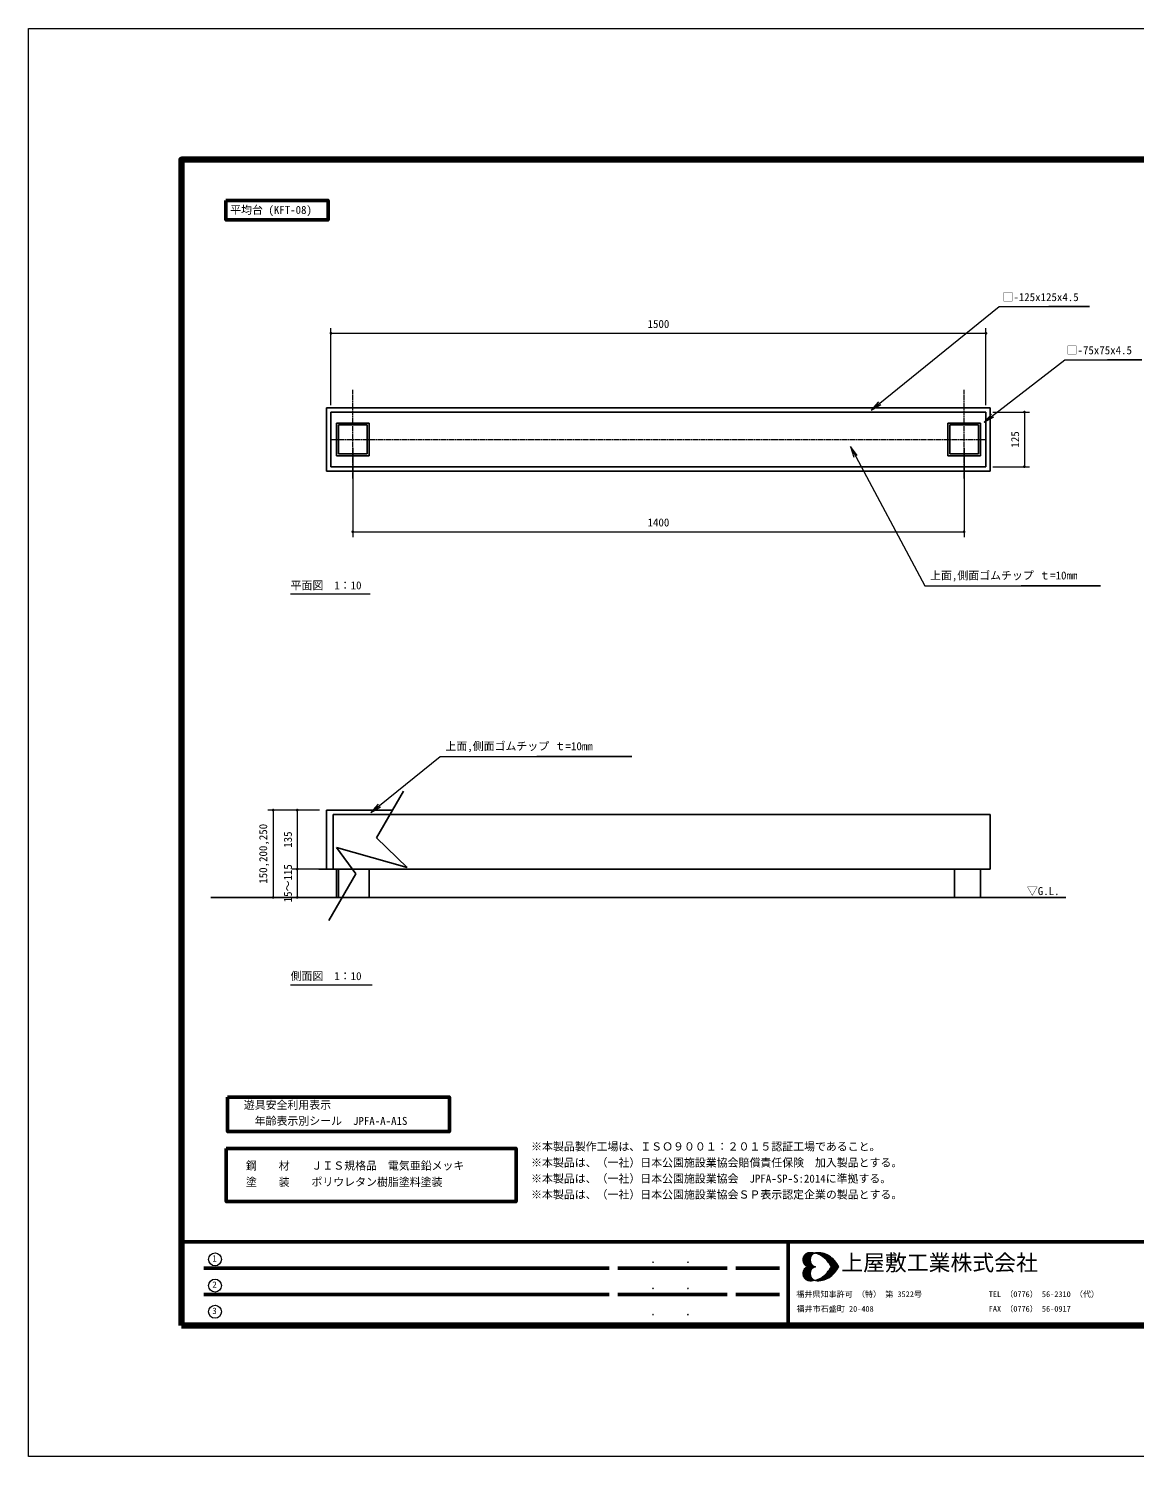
# Model space of a CAD drawing. Units: millimetres at full size, sheet at 1:10; some dimension numbers follow another scale. Extents: x -200 to 4400, y -150 to 3120.
# Drawn here: x -200 to 2332, y -150 to 3120 of the extents above; entities that cross this region are included whole.
import ezdxf
from ezdxf.enums import TextEntityAlignment as Align

# ---------------------------------------------------------------- set-up
doc = ezdxf.new("R2010")
doc.units = ezdxf.units.MM
doc.header["$LTSCALE"] = 10
doc.linetypes.add('USER1', pattern=[1.8, 1.2, -0.15, 0.3, -0.15])
for name, color, linetype, lineweight in [('D-BMK\u3000構造物基準線(中心線等)', 2, 'USER1', 13), ('D-STR-DIM\u3000寸法線、寸法値', 7, 'Continuous', 13), ('D-STR-HTXT\u3000旗上げ', 7, 'Continuous', 13), ('D-STR\u3000構造物外形線', 1, 'Continuous', 25), ('D-TTL-FRAM', 7, 'Continuous', 50), ('D-TTL-FRAM\u3000タイトル枠、凡例図枠', 2, 'Continuous', 50), ('D-TTL-TXT', 7, 'Continuous', 13), ('V-nasSTD', 3, 'Continuous', 140)]:
    doc.layers.add(name, color=color, linetype=linetype, lineweight=lineweight)
doc.layers.add('D-DOC\u3000文章(説明、指示、参照事項等)', color=7, linetype='Continuous')
doc.styles.add('ＭＳ ゴシック', font='')
doc.styles.get('ＭＳ ゴシック').set_extended_font_data('MS Gothic')

# ---------------------------------------------------------------- blocks, each defined once
blk = doc.blocks.new('filled_dot')
at = {"color": 0, "linetype": 'Continuous', "lineweight": -2, "const_width": 1.25}
blk.add_lwpolyline([(-0.625, 0, 1), (0.625, 0, 1)], format="xyb", close=True, dxfattribs=at)
blk = doc.blocks.new('open_arrow')
at = {"color": 0, "linetype": 'Continuous', "lineweight": -2}
blk.add_lwpolyline([(7.5, 1.25), (0, 0), (7.5, -1.25)], dxfattribs=at)

msp = doc.modelspace()

# ---------------------------------------------------------------- linework, layer by layer
at = {"layer": 'D-BMK\u3000構造物基準線(中心線等)'}
for p, q in [((542.38, 2089.66), (542.38, 2292.81)), ((1942.43, 2089.66), (1942.43, 2292.81)), ((492.41, 2179.13), (1992.41, 2179.13))]:
    msp.add_line(p, q, dxfattribs=at)
at = {"layer": 'D-STR-DIM\u3000寸法線、寸法値'}
for p, q in [((492.41, 2257.63), (492.41, 2434.17)), ((492.41, 2422.17), (1992.41, 2422.17)), ((1992.41, 2257.63), (1992.41, 2434.17)), ((2008.41, 2241.63), (2092.49, 2241.63)), ((2080.49, 2241.63), (2080.49, 2116.63)), ((542.38, 2159.68), (542.38, 1955.54)), ((1942.43, 2159.68), (1942.43, 1955.54)), ((2008.41, 2116.63), (2092.49, 2116.63)), ((542.38, 1967.54), (1942.43, 1967.54)), ((466.41, 1330.11), (348.21, 1330.11)), ((360.21, 1330.11), (360.21, 1130.11)), ((466.41, 1330.11), (403.21, 1330.11)), ((415.21, 1330.11), (415.21, 1195.11)), ((465.81, 1195.11), (403.21, 1195.11)), ((465.81, 1195.11), (403.21, 1195.11)), ((415.21, 1195.11), (415.21, 1130.11)), ((482.62, 1130.11), (348.21, 1130.11)), ((482.62, 1130.11), (403.21, 1130.11))]:
    msp.add_line(p, q, dxfattribs=at)
at = {"layer": 'D-STR-HTXT\u3000旗上げ'}
for p, q in [((400.02, 1825.24), (582.52, 1825.24)), ((400.02, 930.41), (587.11, 930.41))]:
    msp.add_line(p, q, dxfattribs=at)
for points in [[(1729.72, 2246.2), (2022.71, 2483.38), (2026.04, 2483.38), (2229.23, 2483.38), (2136.7, 2483.38)], [(1988.1, 2218.51), (2172.79, 2361.03), (2176.13, 2361.03), (2349.39, 2361.03), (2270.58, 2361.03)], [(1682, 2162.6), (1852.25, 1844), (1855.58, 1844), (2254.43, 1844), (2073.43, 1844)], [(583.76, 1324.9), (742.47, 1453), (745.81, 1453), (1181.51, 1453), (963.66, 1453)]]:
    msp.add_lwpolyline(points, dxfattribs=at)
at = {"layer": 'D-STR\u3000構造物外形線'}
for p, q in [((482.41, 2251.61), (482.41, 2106.61)), ((482.41, 2251.61), (482.41, 2106.61)), ((482.41, 2251.61), (2002.41, 2251.61)), ((492.41, 2116.63), (492.41, 2241.63)), ((492.41, 2241.63), (492.41, 2116.63)), ((492.41, 2241.63), (1992.41, 2241.63)), ((1992.41, 2116.63), (1992.41, 2241.63)), ((1992.41, 2241.63), (1992.41, 2116.63)), ((2002.41, 2251.61), (2002.41, 2106.61)), ((2002.41, 2251.61), (2002.41, 2106.61)), ((504.91, 2141.63), (504.91, 2216.63)), ((504.91, 2216.63), (579.91, 2216.63)), ((509.41, 2146.13), (509.41, 2212.13)), ((509.41, 2212.13), (575.41, 2212.13)), ((575.41, 2212.13), (575.41, 2146.13)), ((579.91, 2216.63), (579.91, 2141.63)), ((1904.96, 2141.63), (1904.96, 2216.63)), ((1904.96, 2216.63), (1979.96, 2216.63)), ((1909.46, 2146.13), (1909.46, 2212.13)), ((1909.46, 2212.13), (1975.46, 2212.13)), ((1975.46, 2212.13), (1975.46, 2146.13)), ((1979.96, 2216.63), (1979.96, 2141.63)), ((579.91, 2141.63), (504.91, 2141.63)), ((575.41, 2146.13), (509.41, 2146.13)), ((1979.96, 2141.63), (1904.96, 2141.63)), ((1975.46, 2146.13), (1909.46, 2146.13)), ((482.41, 2106.61), (2002.41, 2106.61)), ((492.41, 2116.63), (1992.41, 2116.63)), ((658.55, 1373.61), (596.79, 1266.63)), ((633.44, 1330.11), (482.41, 1330.11)), ((482.41, 1330.11), (482.41, 1195.11)), ((497.71, 1320.11), (2002.41, 1320.11)), ((497.71, 1320.11), (497.71, 1195.11)), ((596.79, 1266.63), (633.44, 1330.11)), ((2002.41, 1320.11), (2002.41, 1195.11)), ((667.37, 1198.39), (505.26, 1244.76)), ((549.16, 1184.14), (505.26, 1244.76)), ((505.26, 1244.76), (667.37, 1198.39)), ((596.79, 1266.63), (667.37, 1198.39)), ((667.37, 1198.39), (596.79, 1266.63)), ((464.61, 1195.11), (537.82, 1195.11)), ((479.91, 1195.11), (2002.41, 1195.11)), ((549.16, 1184.14), (487.4, 1077.17)), ((504.91, 1195.11), (504.91, 1130.11)), ((509.41, 1195.11), (509.41, 1130.11)), ((579.91, 1195.11), (579.91, 1130.11)), ((1920.21, 1195.11), (1920.21, 1130.11)), ((1979.96, 1195.11), (1979.96, 1130.11)), ((217.41, 1130.11), (2175.49, 1130.11))]:
    msp.add_line(p, q, dxfattribs=at)
at = {"layer": 'D-TTL-FRAM'}
for p, q in [((150, 341.22), (4050, 341.22)), ((1539.61, 341.22), (1539.61, 150)), ((1129.61, 281.22), (201.7, 281.22)), ((1399.61, 281.22), (1149.61, 281.22)), ((1419.61, 281.22), (1519.61, 281.22)), ((1129.61, 221.22), (201.7, 221.22)), ((1399.61, 221.22), (1149.61, 221.22)), ((1419.61, 221.22), (1519.61, 221.22))]:
    msp.add_line(p, q, dxfattribs=at)
at = {"layer": 'D-TTL-FRAM\u3000タイトル枠、凡例図枠'}
for points in [[(251.98, 2726.34), (485.96, 2726.34), (485.96, 2681.74), (251.98, 2681.74)], [(255.61, 673), (763.79, 673), (763.79, 594.07), (255.61, 594.07)], [(252.54, 555.29), (916.6, 555.29), (916.6, 433.77), (252.54, 433.77)]]:
    msp.add_lwpolyline(points, close=True, dxfattribs=at)
at = {"layer": 'D-TTL-TXT'}
for p, q in [((1572.7, 300.39), (1588.74, 316.43)), ((1572.7, 300.6), (1588.74, 284.56)), ((1572.91, 298.1), (1591.24, 316.43)), ((1572.91, 302.89), (1586.24, 316.22)), ((1572.91, 302.68), (1591.24, 284.56)), ((1572.91, 297.89), (1586.45, 284.56)), ((1573.32, 296.22), (1593.53, 316.43)), ((1573.32, 304.56), (1593.53, 284.56)), ((1573.74, 294.35), (1595.61, 316.22)), ((1573.74, 294.97), (1583.53, 284.97)), ((1573.95, 306.22), (1582.91, 315.39)), ((1573.95, 306.43), (1595.82, 284.56)), ((1574.57, 292.89), (1597.91, 316.02)), ((1574.78, 307.89), (1598.11, 284.56)), ((1575.41, 309.56), (1591.03, 294.14)), ((1575.41, 291.22), (1591.45, 307.27)), ((1576.45, 289.97), (1590.2, 303.72)), ((1576.66, 310.81), (1589.99, 297.47)), ((1577.49, 288.72), (1589.78, 301.02)), ((1577.7, 312.06), (1589.78, 299.97)), ((1578.74, 287.68), (1589.78, 298.72)), ((1578.95, 313.1), (1589.78, 302.27)), ((1580.2, 286.64), (1590.41, 296.85)), ((1580.41, 313.93), (1590.2, 304.14)), ((1581.66, 285.81), (1590.82, 294.97)), ((1581.86, 314.97), (1590.82, 306.02)), ((1583.53, 315.6), (1591.45, 307.68)), ((1585.41, 316.22), (1592.28, 309.14)), ((1587.49, 316.43), (1593.32, 310.39)), ((1589.78, 316.43), (1594.36, 311.85)), ((1592.07, 316.43), (1595.61, 312.89)), ((1594.57, 316.43), (1597.07, 313.93)), ((1597.07, 316.22), (1598.53, 314.77)), ((1599.15, 314.97), (1599.78, 315.81)), ((1599.99, 315.6), (1600.2, 315.6)), ((1601.65, 315.39), (1602.7, 316.22)), ((1601.86, 316.22), (1602.9, 314.97)), ((1603.53, 314.77), (1605.2, 316.43)), ((1604.15, 316.22), (1606.45, 313.93)), ((1605.4, 314.35), (1607.7, 316.43)), ((1606.45, 316.22), (1609.99, 312.68)), ((1607.28, 313.72), (1609.99, 316.43)), ((1608.74, 316.43), (1614.78, 310.18)), ((1608.95, 313.1), (1612.28, 316.43)), ((1610.61, 312.27), (1614.36, 316.02)), ((1611.03, 316.22), (1642.9, 284.56)), ((1612.07, 311.43), (1616.24, 315.81)), ((1613.53, 316.22), (1645.2, 284.56)), ((1613.74, 310.81), (1618.32, 315.39)), ((1615.2, 309.77), (1620.2, 314.97)), ((1616.24, 315.81), (1647.49, 284.56)), ((1616.45, 308.93), (1622.07, 314.35)), ((1617.9, 307.89), (1623.95, 313.93)), ((1619.15, 315.39), (1649.99, 284.56)), ((1619.15, 306.85), (1625.61, 313.1)), ((1620.61, 305.81), (1627.28, 312.47)), ((1621.86, 304.77), (1628.74, 311.85)), ((1622.49, 314.35), (1652.28, 284.56)), ((1623.11, 303.72), (1630.4, 311.02)), ((1624.15, 302.47), (1631.86, 310.18)), ((1625.4, 301.43), (1633.32, 309.14)), ((1626.03, 313.1), (1654.57, 284.56)), ((1626.65, 300.18), (1634.57, 308.31)), ((1627.7, 298.93), (1636.03, 307.27)), ((1628.95, 297.68), (1637.28, 306.02)), ((1629.99, 296.43), (1638.53, 304.97)), ((1630.61, 310.81), (1653.53, 288.1)), ((1631.03, 295.18), (1639.78, 303.93)), ((1632.07, 293.93), (1641.03, 302.89)), ((1633.11, 292.68), (1642.28, 301.64)), ((1634.15, 291.22), (1643.53, 300.39)), ((1635.2, 289.97), (1644.57, 299.35)), ((1636.03, 288.52), (1645.61, 298.1)), ((1637.07, 287.06), (1646.86, 296.85)), ((1637.9, 285.6), (1647.9, 295.6)), ((1639.15, 284.56), (1648.95, 294.35)), ((1640.2, 303.72), (1645.82, 297.89)), ((1572.7, 268.31), (1588.74, 284.35)), ((1572.7, 268.52), (1588.74, 252.48)), ((1572.91, 266.22), (1591.24, 284.35)), ((1572.91, 271.02), (1586.45, 284.35)), ((1572.91, 270.81), (1591.24, 252.48)), ((1572.91, 266.02), (1586.24, 252.68)), ((1573.32, 264.35), (1593.53, 284.35)), ((1573.32, 272.68), (1593.53, 252.48)), ((1573.74, 273.93), (1583.53, 283.93)), ((1573.74, 274.56), (1595.61, 252.68)), ((1573.95, 262.47), (1595.82, 284.35)), ((1573.95, 262.68), (1582.91, 253.52)), ((1574.57, 276.02), (1597.91, 252.89)), ((1574.78, 261.02), (1598.11, 284.35)), ((1575.41, 277.68), (1591.45, 261.64)), ((1575.41, 259.35), (1591.03, 274.77)), ((1576.45, 278.93), (1590.2, 265.18)), ((1576.66, 258.1), (1589.99, 271.43)), ((1577.49, 280.18), (1589.78, 267.89)), ((1577.7, 256.85), (1589.78, 268.93)), ((1578.74, 281.22), (1589.78, 270.18)), ((1578.95, 255.81), (1589.78, 266.64)), ((1580.2, 282.27), (1590.41, 272.06)), ((1580.41, 254.97), (1590.2, 264.77)), ((1581.66, 283.1), (1590.82, 273.93)), ((1581.86, 253.93), (1590.82, 262.89)), ((1583.32, 284.97), (1591.45, 293.31)), ((1583.32, 283.93), (1591.45, 275.6)), ((1584.99, 284.56), (1592.28, 291.64)), ((1584.99, 284.35), (1592.28, 277.27)), ((1587.49, 284.56), (1593.32, 290.39)), ((1587.49, 284.35), (1593.32, 278.52)), ((1589.78, 284.56), (1594.36, 289.14)), ((1589.78, 284.35), (1594.36, 279.77)), ((1592.07, 284.56), (1595.41, 287.89)), ((1592.07, 284.35), (1595.41, 281.02)), ((1594.36, 284.56), (1596.86, 286.85)), ((1594.36, 284.35), (1596.86, 282.06)), ((1596.86, 284.56), (1598.32, 286.02)), ((1596.86, 284.35), (1598.32, 282.89)), ((1599.15, 284.56), (1599.99, 285.18)), ((1599.15, 284.35), (1599.99, 283.72)), ((1599.78, 285.18), (1600.61, 284.56)), ((1599.78, 283.72), (1600.61, 284.35)), ((1601.45, 284.56), (1601.65, 284.56)), ((1601.45, 284.35), (1601.65, 284.35)), ((1611.03, 252.68), (1642.9, 284.35)), ((1613.53, 252.68), (1645.2, 284.35)), ((1616.24, 253.1), (1647.49, 284.35)), ((1619.15, 253.52), (1649.99, 284.35)), ((1619.15, 262.06), (1625.61, 255.81)), ((1620.61, 263.1), (1627.28, 256.43)), ((1621.86, 264.14), (1628.74, 257.06)), ((1622.49, 254.56), (1652.28, 284.35)), ((1623.11, 265.18), (1630.4, 257.89)), ((1624.15, 266.43), (1631.86, 258.72)), ((1625.4, 267.47), (1633.32, 259.77)), ((1626.03, 255.81), (1654.57, 284.35)), ((1626.65, 268.72), (1634.57, 260.6)), ((1627.7, 269.97), (1636.03, 261.64)), ((1628.95, 271.22), (1637.28, 262.89)), ((1629.99, 272.47), (1638.53, 263.93)), ((1630.61, 258.1), (1653.53, 280.81)), ((1631.03, 273.72), (1639.78, 264.97)), ((1632.07, 274.97), (1641.03, 266.02)), ((1633.11, 276.22), (1642.28, 267.27)), ((1634.15, 277.68), (1643.53, 268.52)), ((1635.2, 289.77), (1640.4, 284.56)), ((1635.2, 279.14), (1640.4, 284.35)), ((1635.2, 278.93), (1644.57, 269.56)), ((1636.03, 280.39), (1645.61, 270.81)), ((1637.07, 281.85), (1646.86, 272.06)), ((1637.9, 283.31), (1647.9, 273.31)), ((1639.15, 284.35), (1648.95, 274.56)), ((1640.2, 265.18), (1645.82, 271.02)), ((1641.45, 284.56), (1649.99, 292.89)), ((1641.45, 284.35), (1649.99, 276.02)), ((1643.95, 284.56), (1651.03, 291.64)), ((1643.95, 284.35), (1651.03, 277.27)), ((1646.24, 284.56), (1652.07, 290.18)), ((1646.24, 284.35), (1652.07, 278.72)), ((1648.53, 284.56), (1652.9, 288.93)), ((1648.53, 284.35), (1652.9, 279.97)), ((1650.82, 284.56), (1653.95, 287.47)), ((1650.82, 284.35), (1653.95, 281.43)), ((1653.32, 284.56), (1654.78, 286.02)), ((1653.32, 284.35), (1654.78, 282.89)), ((1655.61, 284.56), (1655.82, 284.56)), ((1655.61, 284.35), (1655.82, 284.35)), ((1583.53, 253.31), (1591.45, 261.22)), ((1585.41, 252.68), (1592.28, 259.77)), ((1587.49, 252.48), (1593.32, 258.52)), ((1589.78, 252.48), (1594.36, 257.06)), ((1592.07, 252.48), (1595.61, 256.02)), ((1594.57, 252.48), (1597.07, 254.97)), ((1597.07, 252.68), (1598.53, 254.14)), ((1599.15, 253.93), (1599.78, 253.1)), ((1599.99, 253.31), (1600.2, 253.31)), ((1601.65, 253.52), (1602.7, 252.68)), ((1601.86, 252.68), (1602.9, 253.93)), ((1603.53, 254.14), (1605.2, 252.48)), ((1604.15, 252.68), (1606.45, 254.97)), ((1605.4, 254.56), (1607.7, 252.48)), ((1606.45, 252.68), (1609.99, 256.22)), ((1607.28, 255.18), (1609.99, 252.48)), ((1608.74, 252.48), (1614.78, 258.72)), ((1608.95, 255.81), (1612.28, 252.48)), ((1610.61, 256.64), (1614.36, 252.89)), ((1612.07, 257.47), (1616.24, 253.1)), ((1613.74, 258.1), (1618.32, 253.52)), ((1615.2, 259.14), (1620.2, 253.93)), ((1616.45, 259.97), (1622.07, 254.56)), ((1617.9, 261.02), (1623.95, 254.97))]:
    msp.add_line(p, q, dxfattribs=at)
for centre in [(226.99, 301.26), (226.99, 241.26), (226.99, 181.26)]:
    msp.add_circle(centre, 14.81, dxfattribs=at)
for centre, radius, start, end in [((1589.11, 300.35), 16.39, 105.2024, 254.7976), ((1591.19, 269.61), 46.99, 58.71735, 97.79751), ((1606.23, 300.35), 16.39, 105.2024, 254.7976), ((1608.3, 269.61), 46.99, 58.71735, 97.79751), ((1567, 241.92), 83.45, 30.69974, 54.3922), ((1584.11, 241.92), 83.45, 30.69974, 54.3922), ((1589.11, 268.71), 16.39, 105.2024, 254.7976), ((1606.23, 268.71), 16.39, 105.2024, 254.7976), ((1567, 327.13), 83.45, 305.6078, 329.30026), ((1584.11, 327.13), 83.45, 305.6078, 329.30026), ((1591.19, 299.44), 46.99, 262.20249, 301.28265), ((1608.3, 299.44), 46.99, 262.20249, 301.28265)]:
    msp.add_arc(centre, radius, start, end, dxfattribs=at)
at = {"layer": 'V-nasSTD', "color": 7, "lineweight": 13}
msp.add_lwpolyline([(-200, -150), (-200, 3120), (4400, 3120), (4400, -150)], close=True, dxfattribs=at)
at = {"layer": 'V-nasSTD'}
msp.add_lwpolyline([(150, 150), (150, 2820), (4050, 2820), (4050, 150)], close=True, dxfattribs=at)

# ---------------------------------------------------------------- block references
at = {"layer": 'D-STR-DIM\u3000寸法線、寸法値', "xscale": 2.5, "yscale": 2.5}
for p in [(492.41, 2422.17), (542.38, 1967.54)]:
    msp.add_blockref('filled_dot', p, dxfattribs=at)
for p, rotation in [((1992.41, 2422.17), 180), ((2080.49, 2241.63), 270), ((2080.49, 2116.63), 90), ((1942.43, 1967.54), 180), ((360.21, 1330.11), 270), ((415.21, 1330.11), 270), ((415.21, 1195.11), 90), ((415.21, 1195.11), 270), ((360.21, 1130.11), 90), ((415.21, 1130.11), 90)]:
    msp.add_blockref('filled_dot', p, dxfattribs=dict(at, rotation=rotation))
at = {"layer": 'D-STR-HTXT\u3000旗上げ', "xscale": 3.33, "yscale": 3.33}
for p, rotation in [((1729.72, 2246.2), 39), ((1988.1, 2218.51), 37.7), ((1682, 2162.6), 298.1), ((583.76, 1324.9), 38.9)]:
    msp.add_blockref('open_arrow', p, dxfattribs=dict(at, rotation=rotation))

# ---------------------------------------------------------------- texts
at = {"layer": 'D-DOC\u3000文章(説明、指示、参照事項等)', "style": 'ＭＳ ゴシック'}
for s, p in [('遊具安全利用表示', (292.82, 640.3)), ('\u3000年齢表示別シール\u3000JPFA-A-A1S', (292.82, 603.71)), ('※本製品製作工場は、ＩＳＯ９００１：２０１５認証工場であること。', (950.81, 545.05)), ('鋼\u3000\u3000材\u3000\u3000ＪＩＳ規格品\u3000電気亜鉛メッキ', (297.85, 501.25)), ('※本製品は、（一社）日本公園施設業協会賠償責任保険\u3000加入製品とする。', (950.81, 508.18)), ('塗\u3000\u3000装\u3000\u3000ポリウレタン樹脂塗料塗装\u3000\u3000', (297.85, 463.9)), ('※本製品は、（一社）日本公園施設業協会\u3000JPFA-SP-S:2014に準拠する。', (950.81, 471.6)), ('※本製品は、（一社）日本公園施設業協会ＳＰ表示認定企業の製品とする。', (950.81, 435))]:
    msp.add_text(s, height=18.33, dxfattribs=at).set_placement(p, align=Align.BOTTOM_LEFT)
at = {"layer": 'D-STR-DIM\u3000寸法線、寸法値', "style": 'ＭＳ ゴシック'}
for s, p in [('1500', (1242.41, 2443.54)), ('1400', (1242.41, 1988.91))]:
    msp.add_text(s, height=18.33, dxfattribs=at).set_placement(p, align=Align.MIDDLE_CENTER)
for s, p in [('125', (2059.12, 2179.13)), ('150,200,250', (337.25, 1230.11)), ('135', (393.83, 1262.61)), ('15～115', (393.83, 1162.61))]:
    msp.add_text(s, height=18.33, rotation=90, dxfattribs=at).set_placement(p, align=Align.MIDDLE_CENTER)
at = {"layer": 'D-STR-HTXT\u3000旗上げ', "style": 'ＭＳ ゴシック'}
msp.add_text('平均台 (KFT-08)', height=18.33, dxfattribs=at).set_placement((261.71, 2704.64), align=Align.MIDDLE_LEFT)
for s, p in [('□-125x125x4.5', (2030.14, 2490.33)), ('□-75x75x4.5', (2177.08, 2368.58)), ('上面,側面ゴムチップ ｔ=10mm', (1864.46, 1852.87)), ('平面図\u30001：10', (400.02, 1830.24)), ('上面,側面ゴムチップ ｔ=10mm', (754.68, 1461.88)), ('▽G.L.', (2086.1, 1130.11)), ('側面図\u30001：10', (400.02, 935.41))]:
    msp.add_text(s, height=18.33, dxfattribs=at).set_placement(p, align=Align.BOTTOM_LEFT)
at = {"layer": 'D-TTL-FRAM', "style": 'ＭＳ ゴシック'}
for p in [(1222.5, 286.42), (1302.5, 286.42), (1222.5, 226.42), (1302.5, 226.42), (1222.5, 166.42), (1302.5, 166.42)]:
    msp.add_text('.', height=21.99, dxfattribs=at).set_placement(p, align=Align.BOTTOM_LEFT)
at = {"layer": 'D-TTL-TXT', "style": 'ＭＳ ゴシック'}
for s, height, p in [('1', 14.66, (220.88, 291.76)), ('上屋敷工業株式会社', 36.66, (1661.13, 264.41)), ('2', 14.66, (220.88, 231.76)), ('福井県知事許可 （特） 第 3522号', 13.2, (1558.15, 210.99)), ('TEL （0776） 56-2310 （代）', 13.2, (1998.8, 210.99)), ('福井市石盛町 20-408', 13.2, (1558.51, 177.41)), ('FAX （0776） 56-0917', 13.2, (1998.8, 177.41)), ('3', 14.66, (220.88, 171.76))]:
    msp.add_text(s, height=height, dxfattribs=at).set_placement(p, align=Align.BOTTOM_LEFT)

doc.saveas('drawing.dxf')
